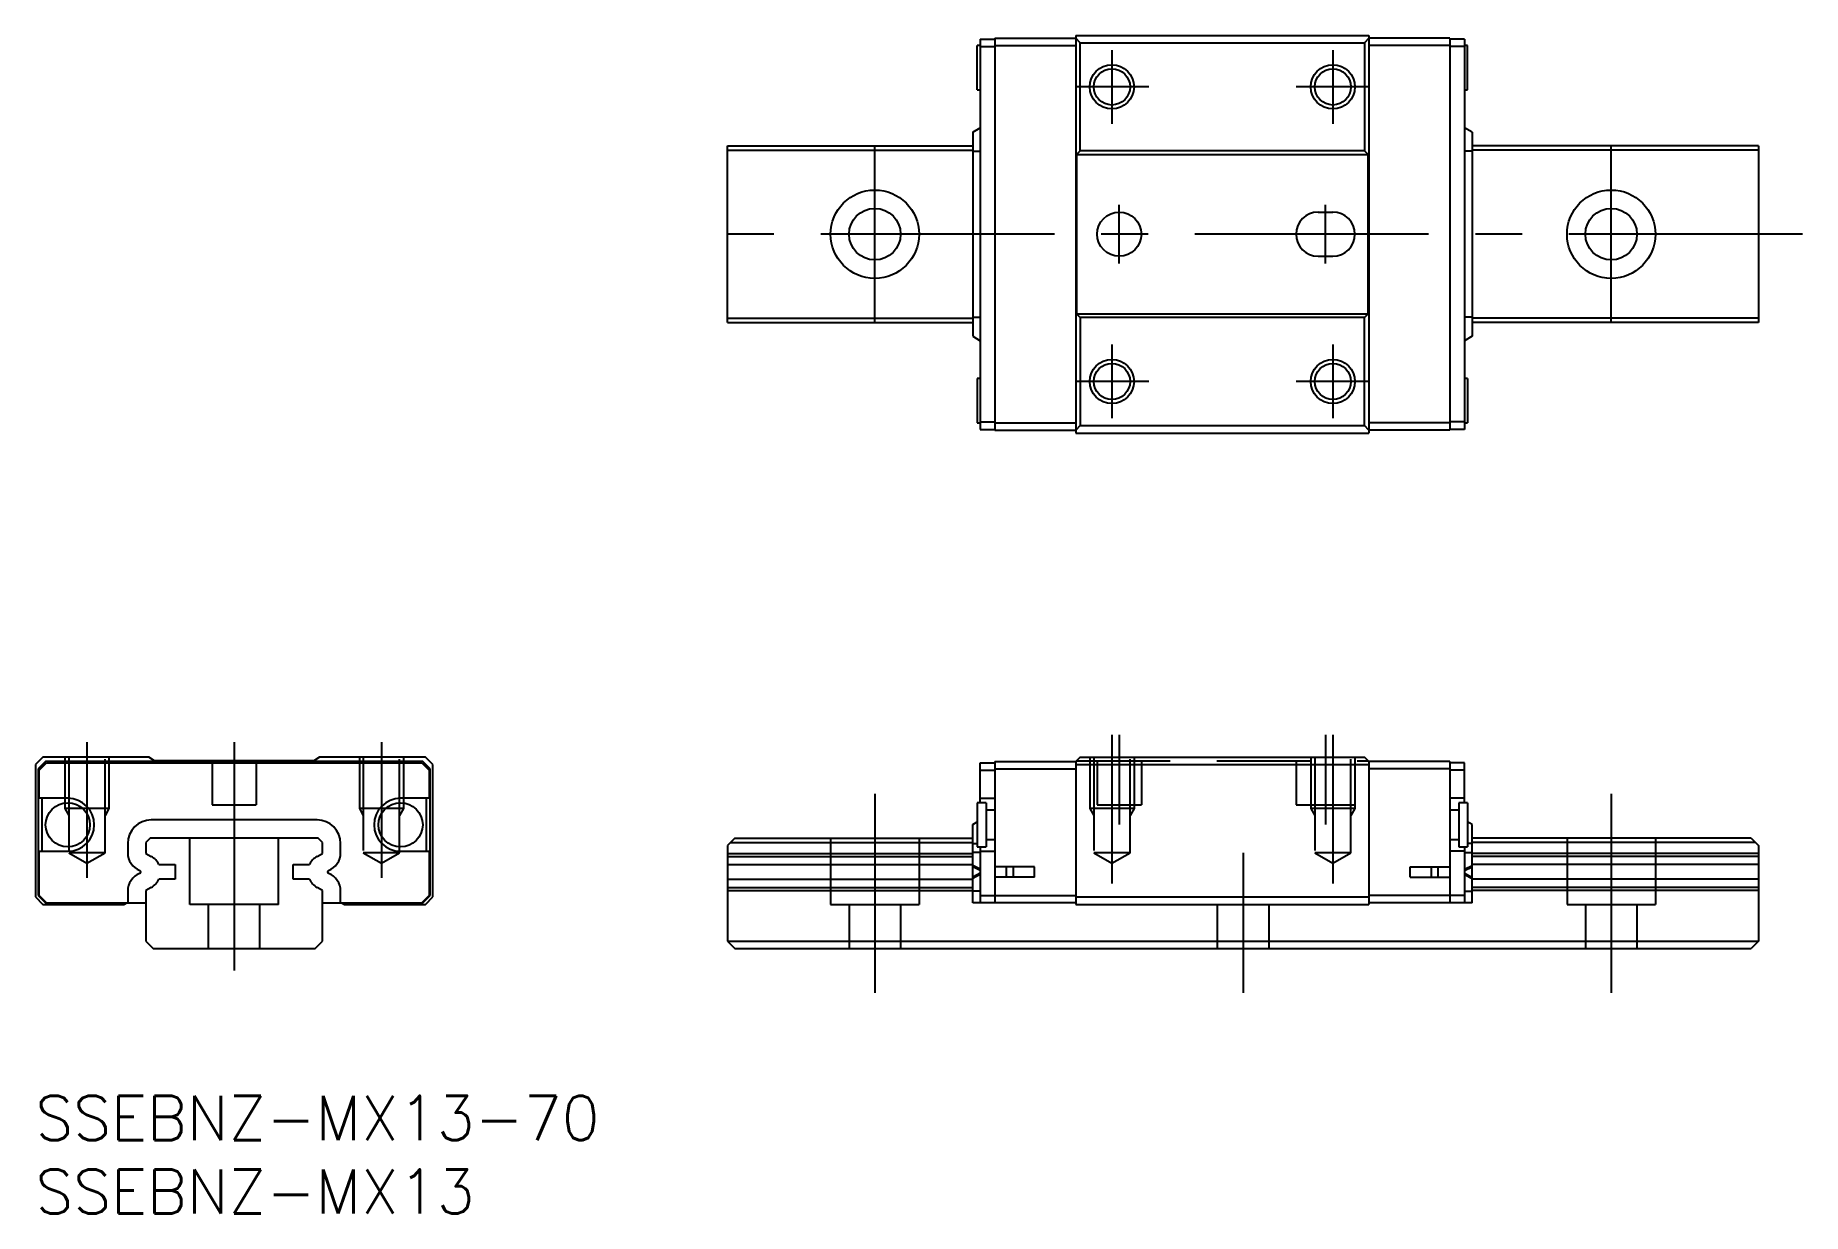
# Model space of a CAD drawing. Extents: x 0 to 120, y -8 to 72.
import ezdxf

# ---------------------------------------------------------------- set-up
doc = ezdxf.new("R2010")
doc.units = 0
doc.header["$LTSCALE"] = 0.5
doc.linetypes.add('CENTER', pattern=[50.8, 31.75, -6.35, 6.35, -6.35])
doc.linetypes.add('DASHED', pattern=[19.05, 12.7, -6.35])
for name, color, linetype in [('MSM_CENTER', 1, 'CENTER'), ('MSM_CONTINUOUS', 7, 'CONTINUOUS'), ('MSM_DASHED', 4, 'DASHED'), ('MSM_NARROW', 5, 'CONTINUOUS'), ('MSM_PART_NUMBER', 7, 'CONTINUOUS')]:
    doc.layers.add(name, color=color, linetype=linetype)
doc.styles.get("Standard").update_dxf_attribs({"font": 'txt.shx', "height": 3, "bigfont": 'bigfont.shx'})

# ---------------------------------------------------------------- blocks, each defined once
blk = doc.blocks.new('*U2')
at = {"layer": 'MSM_PART_NUMBER'}
blk.add_text('SSEBNZ-MX13-70', height=3, dxfattribs=at).set_placement((0, -3))
blk = doc.blocks.new('*U3')
at = {"layer": 'MSM_PART_NUMBER'}
blk.add_text('SSEBNZ-MX13', height=3, dxfattribs=at).set_placement((0, -8))

msp = doc.modelspace()

# ---------------------------------------------------------------- linework, layer by layer
at = {"layer": 'MSM_CENTER'}
for p, q in [((73.1, 71), (73.1, 66)), ((88.1, 71), (88.1, 66)), ((75.6, 68.5), (70.6, 68.5)), ((90.6, 68.5), (85.6, 68.5)), ((57, 52.5), (57, 64.5)), ((107, 52.5), (107, 64.5)), ((73.6, 56.5), (73.6, 60.5)), ((87.6, 56.5), (87.6, 60.5)), ((120, 58.5), (44, 58.5)), ((73.1, 51), (73.1, 46)), ((88.1, 51), (88.1, 46)), ((75.6, 48.5), (70.6, 48.5)), ((90.6, 48.5), (85.6, 48.5)), ((3.5, 24), (3.5, 14.79)), ((13.5, 24), (13.5, 8.5)), ((23.5, 24), (23.5, 14.79)), ((73.1, 24.5), (73.1, 14.42)), ((73.6, 24.5), (73.6, 18.42)), ((87.6, 24.5), (87.6, 18.42)), ((88.1, 24.5), (88.1, 14.42)), ((57, 20.5), (57, 7)), ((107, 20.5), (107, 7)), ((82, 16.5), (82, 7))]:
    msp.add_line(p, q, dxfattribs=at)
at = {"layer": 'MSM_CONTINUOUS'}
for p, q in [((63.95, 68.3), (63.95, 71.3)), ((64.15, 71.3), (63.95, 71.3)), ((64.15, 71.75), (64.15, 45.25)), ((64.15, 71.75), (65.15, 71.75)), ((64.15, 71.25), (65.15, 71.25)), ((65.15, 71.8), (65.15, 45.2)), ((65.15, 71.8), (70.65, 71.8)), ((65.15, 71.3), (70.65, 71.3)), ((70.65, 72), (70.65, 45)), ((70.65, 72), (90.55, 72)), ((70.95, 71.5), (70.65, 71.8)), ((70.95, 64.15), (70.95, 71.5)), ((70.95, 71.5), (90.25, 71.5)), ((90.55, 71.8), (90.25, 71.5)), ((90.25, 71.5), (90.25, 64.15)), ((90.55, 72), (90.55, 45)), ((96.05, 71.8), (90.55, 71.8)), ((96.05, 71.3), (90.55, 71.3)), ((96.05, 71.8), (96.05, 45.2)), ((97.05, 71.75), (96.05, 71.75)), ((97.05, 71.25), (96.05, 71.25)), ((97.05, 71.75), (97.05, 45.25)), ((97.25, 71.3), (97.05, 71.3)), ((97.25, 68.3), (97.25, 71.3)), ((63.95, 68.3), (64.15, 68.3)), ((97.05, 68.3), (97.25, 68.3)), ((63.65, 65.43), (64.15, 65.73)), ((63.65, 65.43), (63.65, 51.57)), ((97.55, 65.43), (97.05, 65.73)), ((97.55, 65.43), (97.55, 51.57)), ((47, 52.5), (47, 64.5)), ((47, 64.5), (63.65, 64.5)), ((47, 64.2), (63.65, 64.2)), ((63.65, 64.13), (64.15, 64.13)), ((70.95, 64.15), (70.7, 63.9)), ((70.7, 63.9), (90.5, 63.9)), ((70.7, 63.9), (70.7, 53.1)), ((90.25, 64.15), (70.95, 64.15)), ((90.5, 63.9), (90.25, 64.15)), ((90.5, 53.1), (90.5, 63.9)), ((97.55, 64.13), (97.05, 64.13)), ((117, 64.5), (97.55, 64.5)), ((117, 64.2), (97.55, 64.2)), ((117, 64.5), (117, 52.5)), ((87.1, 60), (88.1, 60)), ((87.1, 57), (88.1, 57)), ((63.65, 52.87), (64.15, 52.87)), ((70.7, 53.1), (90.5, 53.1)), ((70.95, 52.85), (70.7, 53.1)), ((70.95, 52.85), (70.95, 45.5)), ((90.25, 52.85), (70.95, 52.85)), ((90.5, 53.1), (90.25, 52.85)), ((90.25, 45.5), (90.25, 52.85)), ((97.55, 52.87), (97.05, 52.87)), ((47, 52.8), (63.65, 52.8)), ((47, 52.5), (63.65, 52.5)), ((117, 52.8), (97.55, 52.8)), ((117, 52.5), (97.55, 52.5)), ((63.65, 51.57), (64.15, 51.27)), ((97.55, 51.57), (97.05, 51.27)), ((63.95, 48.7), (63.95, 45.7)), ((64.15, 48.7), (63.95, 48.7)), ((97.25, 48.7), (97.05, 48.7)), ((97.25, 48.7), (97.25, 45.7)), ((63.95, 45.7), (64.15, 45.7)), ((64.15, 45.75), (65.15, 45.75)), ((65.15, 45.7), (70.65, 45.7)), ((96.05, 45.7), (90.55, 45.7)), ((97.05, 45.75), (96.05, 45.75)), ((97.05, 45.7), (97.25, 45.7)), ((64.15, 45.25), (65.15, 45.25)), ((65.15, 45.2), (70.65, 45.2)), ((70.95, 45.5), (70.65, 45.2)), ((70.65, 45), (90.55, 45)), ((70.95, 45.5), (90.25, 45.5)), ((90.55, 45.2), (90.25, 45.5)), ((96.05, 45.2), (90.55, 45.2)), ((97.05, 45.25), (96.05, 45.25)), ((0.5, 23), (0, 22.5)), ((7.7, 23), (0.5, 23)), ((8.1, 22.75), (7.7, 23)), ((19.3, 23), (18.9, 22.75)), ((26.5, 23), (19.3, 23)), ((27, 22.5), (26.5, 23)), ((70.95, 23), (70.65, 22.7)), ((70.95, 23), (90.25, 23)), ((90.55, 22.7), (90.25, 23)), ((0, 22.5), (0, 13.5)), ((0.7, 22.7), (0.2, 22.2)), ((0.2, 22.2), (0.2, 13.6)), ((0.25, 22.1), (0.75, 22.6)), ((0.25, 20.2), (0.25, 22.1)), ((26.3, 22.7), (0.7, 22.7)), ((0.75, 22.6), (26.25, 22.6)), ((18.9, 22.75), (8.1, 22.75)), ((26.25, 22.6), (26.75, 22.1)), ((26.8, 22.2), (26.3, 22.7)), ((26.75, 22.1), (26.75, 20.2)), ((26.8, 13.6), (26.8, 22.2)), ((27, 13.5), (27, 22.5)), ((64.15, 19.9), (64.15, 22.6)), ((64.15, 22.6), (65.15, 22.6)), ((64.15, 22.1), (65.15, 22.1)), ((65.15, 22.7), (70.65, 22.7)), ((65.15, 22.7), (65.15, 13.1)), ((65.15, 22.2), (70.65, 22.2)), ((70.65, 22.7), (70.65, 13)), ((70.65, 22.5), (90.55, 22.5)), ((96.05, 22.7), (90.55, 22.7)), ((90.55, 22.7), (90.55, 13)), ((96.05, 22.2), (90.55, 22.2)), ((96.05, 22.7), (96.05, 13.1)), ((97.05, 22.6), (96.05, 22.6)), ((97.05, 22.1), (96.05, 22.1)), ((97.05, 19.9), (97.05, 22.6)), ((2.2, 20.2), (0.25, 20.2)), ((0.45, 20.2), (0.45, 16.6)), ((26.75, 20.2), (24.8, 20.2)), ((26.55, 16.6), (26.55, 20.2)), ((63.95, 19.9), (63.95, 16.9)), ((64.55, 19.9), (63.95, 19.9)), ((64.15, 20.2), (65.15, 20.2)), ((64.55, 19.9), (64.55, 16.9)), ((65.15, 19.4), (64.55, 19.4)), ((97.05, 20.2), (96.05, 20.2)), ((96.65, 19.4), (96.05, 19.4)), ((96.65, 19.9), (96.65, 16.9)), ((97.25, 19.9), (96.65, 19.9)), ((97.25, 19.9), (97.25, 16.9)), ((19.13, 18.73), (7.87, 18.73)), ((63.65, 18.43), (63.95, 18.61)), ((63.65, 13.1), (63.65, 18.43)), ((97.55, 18.43), (97.25, 18.61)), ((97.55, 13.1), (97.55, 18.43)), ((6.27, 17.13), (6.27, 16.51)), ((7.8, 17.5), (7.5, 17.2)), ((7.5, 17.2), (7.5, 16.46)), ((19.2, 17.5), (7.8, 17.5)), ((19.5, 17.2), (19.2, 17.5)), ((19.5, 16.46), (19.5, 17.2)), ((20.73, 16.51), (20.73, 17.13)), ((47.5, 17.5), (47, 17)), ((47, 17), (47, 10.5)), ((47.2, 17.2), (63.65, 17.2)), ((47.5, 17.5), (63.65, 17.5)), ((63.65, 17.13), (63.95, 17.13)), ((63.95, 16.9), (64.55, 16.9)), ((64.15, 16.9), (64.15, 13.1)), ((64.55, 17.4), (65.15, 17.4)), ((96.05, 17.4), (96.65, 17.4)), ((96.65, 16.9), (97.25, 16.9)), ((97.05, 16.9), (97.05, 13.1)), ((97.55, 17.13), (97.25, 17.13)), ((116.5, 17.5), (97.55, 17.5)), ((116.8, 17.2), (97.55, 17.2)), ((116.5, 17.5), (117, 17)), ((117, 17), (117, 10.5)), ((0.25, 16.6), (2.2, 16.6)), ((0.25, 13.6), (0.25, 16.6)), ((7.5, 16.46), (7.87, 16.25)), ((8.39, 15.7), (9.5, 15.7)), ((9.5, 15.7), (9.5, 14.7)), ((17.5, 14.7), (17.5, 15.7)), ((17.5, 15.7), (18.61, 15.7)), ((19.13, 16.25), (19.5, 16.46)), ((24.8, 16.6), (26.75, 16.6)), ((26.75, 16.6), (26.75, 13.6)), ((47, 16.46), (63.65, 16.46)), ((47, 16.25), (63.65, 16.25)), ((47, 15.7), (63.65, 15.7)), ((64.15, 16.51), (63.65, 16.51)), ((64.15, 15.38), (63.65, 15.64)), ((64.15, 16.6), (65.15, 16.6)), ((97.05, 16.6), (96.05, 16.6)), ((97.05, 16.51), (97.55, 16.51)), ((97.05, 15.38), (97.55, 15.64)), ((117, 16.46), (97.55, 16.46)), ((117, 16.25), (97.55, 16.25)), ((117, 15.7), (97.55, 15.7)), ((9.5, 14.7), (8.39, 14.7)), ((18.61, 14.7), (17.5, 14.7)), ((47, 14.7), (63.65, 14.7)), ((64.15, 15.29), (63.65, 15.55)), ((64.15, 15.11), (63.65, 14.85)), ((64.15, 15.02), (63.65, 14.76)), ((64.15, 15.11), (64.15, 15.11)), ((67.85, 15.55), (65.15, 15.55)), ((67.85, 14.85), (65.15, 14.85)), ((65.95, 14.85), (65.95, 15.55)), ((66.41, 14.85), (66.41, 15.55)), ((67.85, 14.85), (67.85, 15.55)), ((93.35, 15.55), (96.05, 15.55)), ((93.35, 14.85), (93.35, 15.55)), ((93.35, 14.85), (96.05, 14.85)), ((94.79, 14.85), (94.79, 15.55)), ((95.25, 14.85), (95.25, 15.55)), ((97.05, 15.29), (97.55, 15.55)), ((97.05, 15.11), (97.55, 14.85)), ((97.05, 15.11), (97.05, 15.11)), ((97.05, 15.02), (97.55, 14.76)), ((117, 14.7), (97.55, 14.7)), ((0, 13.5), (0.5, 13)), ((0.2, 13.6), (0.7, 13.1)), ((0.75, 13.1), (0.25, 13.6)), ((6.27, 13.89), (6.27, 13.1)), ((7.87, 14.15), (7.5, 13.94)), ((7.5, 13.94), (7.5, 10.5)), ((19.5, 13.94), (19.13, 14.15)), ((19.5, 10.5), (19.5, 13.94)), ((20.73, 13.1), (20.73, 13.89)), ((26.75, 13.6), (26.25, 13.1)), ((26.3, 13.1), (26.8, 13.6)), ((26.5, 13), (27, 13.5)), ((47, 14.15), (63.65, 14.15)), ((47, 13.94), (63.65, 13.94)), ((64.15, 13.89), (63.65, 13.89)), ((64.15, 13.6), (70.65, 13.6)), ((70.65, 13.5), (90.55, 13.5)), ((97.05, 13.6), (90.55, 13.6)), ((97.05, 13.89), (97.55, 13.89)), ((117, 14.15), (97.55, 14.15)), ((117, 13.94), (97.55, 13.94)), ((0.5, 13), (6, 13)), ((0.7, 13.1), (7.5, 13.1)), ((6, 13), (6.22, 13.1)), ((19.5, 13.1), (26.3, 13.1)), ((20.78, 13.1), (21, 13)), ((21, 13), (26.5, 13)), ((70.65, 13.1), (63.65, 13.1)), ((70.65, 13), (90.55, 13)), ((97.55, 13.1), (90.55, 13.1)), ((7.5, 10.5), (8, 10)), ((8, 10), (19, 10)), ((19, 10), (19.5, 10.5)), ((47, 10.5), (117, 10.5)), ((47, 10.5), (47.5, 10)), ((47.5, 10), (116.5, 10)), ((117, 10.5), (116.5, 10))]:
    msp.add_line(p, q, dxfattribs=at)
for centre, radius in [((73.1, 68.5), 1.23), ((88.1, 68.5), 1.23), ((57, 58.5), 3), ((107, 58.5), 3), ((57, 58.5), 1.75), ((73.6, 58.5), 1.5), ((107, 58.5), 1.75), ((73.1, 48.5), 1.23), ((88.1, 48.5), 1.23), ((2.2, 18.4), 1.5), ((24.8, 18.4), 1.5)]:
    msp.add_circle(centre, radius, dxfattribs=at)
for centre, radius, start, end in [((87.1, 58.5), 1.5, 90, 270), ((88.1, 58.5), 1.5, 270, 90), ((2.2, 18.4), 1.8, 270, 90), ((24.8, 18.4), 1.8, 90, 270), ((7.87, 17.13), 1.6, 90, 180), ((19.13, 17.13), 1.6, 0, 90), ((7.57, 16.51), 1.3, 180, 248.8053), ((7.21, 15.11), 1.32, 26.598, 60.0008), ((19.79, 15.11), 1.32, 119.9992, 153.402), ((19.43, 16.51), 1.3, 291.1947, 0), ((7.57, 13.89), 1.3, 111.1947, 180), ((7.06, 15.2), 0.1, 291.1947, 68.8053), ((7.21, 15.29), 1.32, 299.9992, 333.402), ((19.79, 15.29), 1.32, 206.598, 240.0008), ((19.94, 15.2), 0.1, 111.1947, 248.8053), ((19.43, 13.89), 1.3, 0, 68.8053)]:
    msp.add_arc(centre, radius, start, end, dxfattribs=at)
at = {"layer": 'MSM_DASHED'}
for p, q in [((2, 23), (2, 19.5)), ((2.27, 23), (2.27, 16.5)), ((4.73, 16.5), (4.73, 23)), ((5, 23), (5, 19.5)), ((22, 23), (22, 19.5)), ((22.27, 23), (22.27, 16.5)), ((24.73, 16.5), (24.73, 23)), ((25, 23), (25, 19.5)), ((71.6, 23), (71.6, 19.5)), ((71.87, 23), (71.87, 16.5)), ((74.33, 16.5), (74.33, 23)), ((74.6, 23), (74.6, 19.5)), ((86.6, 23), (86.6, 19.5)), ((86.87, 23), (86.87, 16.5)), ((89.33, 16.5), (89.33, 23)), ((89.6, 23), (89.6, 19.5)), ((12, 22.75), (12, 19.75)), ((15, 22.75), (15, 19.75)), ((70.7, 22.75), (90.5, 22.75)), ((72.1, 22.75), (72.1, 19.75)), ((75.1, 22.75), (75.1, 19.75)), ((85.6, 22.75), (85.6, 19.75)), ((5, 19.5), (2, 19.5)), ((2, 19.5), (2.27, 19.03)), ((5, 19.5), (4.73, 19.03)), ((12, 19.75), (15, 19.75)), ((25, 19.5), (22, 19.5)), ((22, 19.5), (22.27, 19.03)), ((25, 19.5), (24.73, 19.03)), ((74.6, 19.5), (71.6, 19.5)), ((71.6, 19.5), (71.87, 19.03)), ((72.1, 19.75), (75.1, 19.75)), ((74.6, 19.5), (74.33, 19.03)), ((85.6, 19.75), (89.6, 19.75)), ((89.6, 19.5), (86.6, 19.5)), ((86.6, 19.5), (86.87, 19.03)), ((89.6, 19.5), (89.33, 19.03)), ((10.5, 13), (10.5, 17.5)), ((16.5, 13), (16.5, 17.5)), ((54, 17.5), (54, 13)), ((60, 17.5), (60, 13)), ((104, 17.5), (104, 13)), ((110, 17.5), (110, 13)), ((2.27, 16.5), (3.5, 15.79)), ((4.73, 16.5), (2.27, 16.5)), ((3.5, 15.79), (4.73, 16.5)), ((22.27, 16.5), (23.5, 15.79)), ((24.73, 16.5), (22.27, 16.5)), ((23.5, 15.79), (24.73, 16.5)), ((71.87, 16.5), (73.1, 15.79)), ((74.33, 16.5), (71.87, 16.5)), ((73.1, 15.79), (74.33, 16.5)), ((86.87, 16.5), (88.1, 15.79)), ((89.33, 16.5), (86.87, 16.5)), ((88.1, 15.79), (89.33, 16.5)), ((16.5, 13), (10.5, 13)), ((11.75, 10), (11.75, 13)), ((15.25, 10), (15.25, 13)), ((54, 13), (60, 13)), ((55.25, 13), (55.25, 10)), ((58.75, 13), (58.75, 10)), ((80.25, 13), (80.25, 10)), ((83.75, 13), (83.75, 10)), ((104, 13), (110, 13)), ((105.25, 13), (105.25, 10)), ((108.75, 13), (108.75, 10))]:
    msp.add_line(p, q, dxfattribs=at)
at = {"layer": 'MSM_NARROW'}
for centre in [(73.1, 68.5), (88.1, 68.5), (73.1, 48.5), (88.1, 48.5)]:
    msp.add_circle(centre, 1.5, dxfattribs=at)

# ---------------------------------------------------------------- block references
at = {"layer": 'MSM_CONTINUOUS'}
for name in ['*U2', '*U3']:
    msp.add_blockref(name, (0, 0), dxfattribs=at)

doc.saveas('drawing.dxf')
